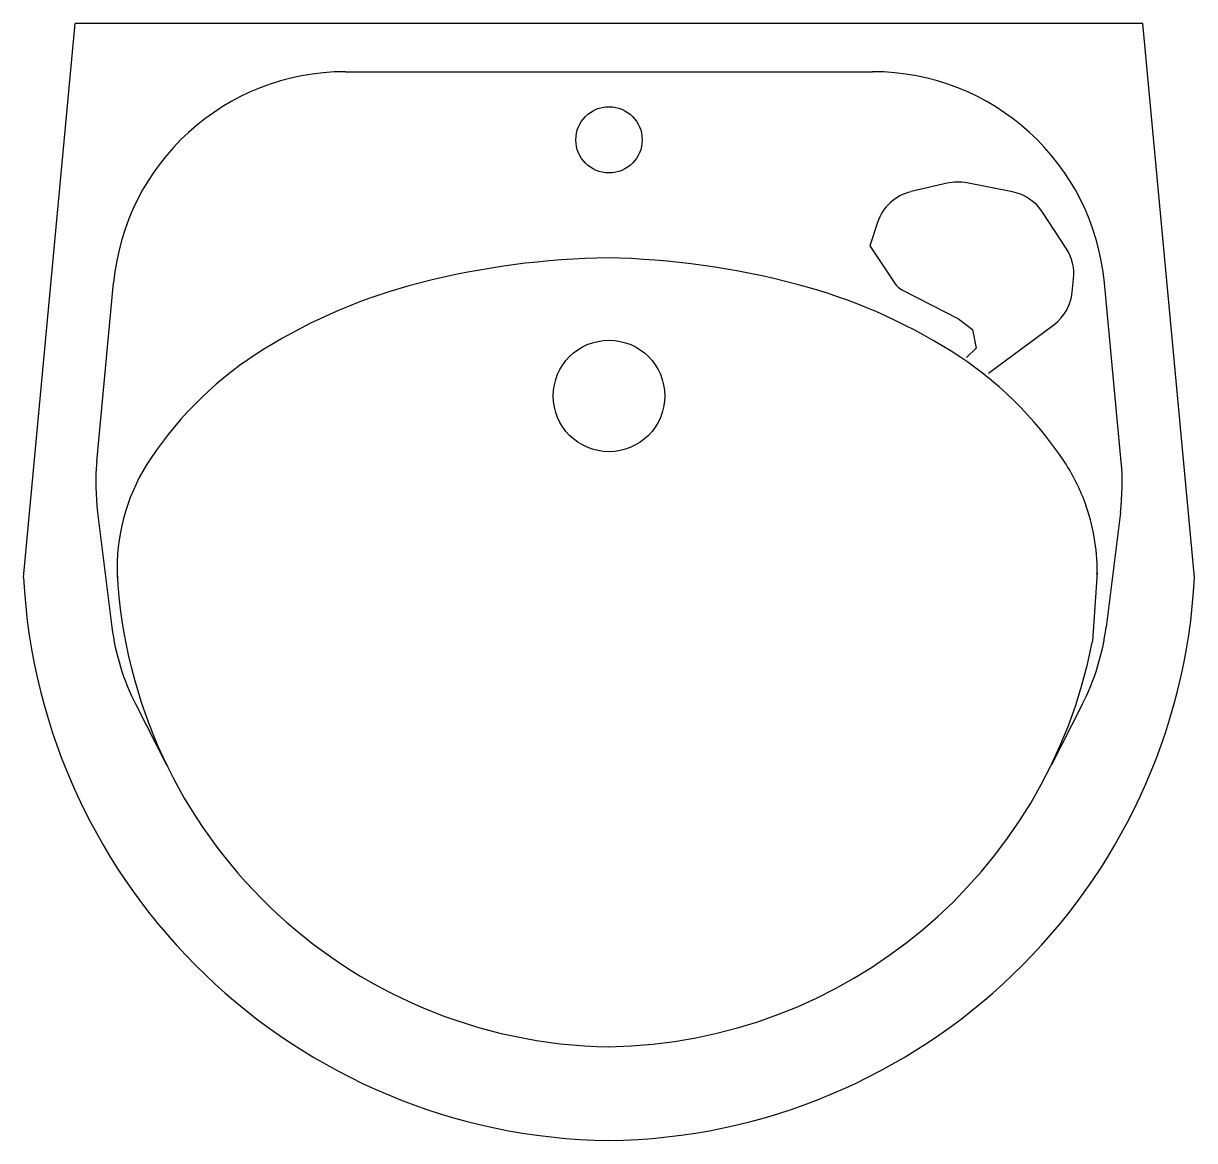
# Model space of a CAD drawing. Extents: x -25.1 to 25.1, y -48 to 0.
import ezdxf

# ---------------------------------------------------------------- set-up
doc = ezdxf.new("R2010")
doc.units = 0
doc.header["$LTSCALE"] = 5
doc.header["$MEASUREMENT"] = 0
doc.layers.get('0').update_dxf_attribs({"linetype": 'CONTINUOUS'})

msp = doc.modelspace()

# ---------------------------------------------------------------- linework, layer by layer
at = {"color": 0, "linetype": 'ByBlock'}
for p, q in [((22.921, 0), (-22.921, 0)), ((25.143, -23.792), (22.921, 0)), ((-25.143, -23.792), (-22.921, 0)), ((-11.316, -2.073), (11.316, -2.073)), ((14.522, -6.864), (12.973, -7.226)), ((17.327, -7.237), (15.366, -6.849)), ((19.637, -9.676), (18.615, -8.107)), ((11.528, -8.553), (11.201, -9.553)), ((11.201, -9.553), (12.252, -11.135)), ((19.891, -11.549), (19.951, -10.976)), ((-21.991, -18.833), (-21.273, -11.143)), ((12.628, -11.472), (15.011, -12.694)), ((21.991, -18.833), (21.273, -11.143)), ((15.011, -12.694), (15.608, -13.141)), ((16.29, -15.026), (19.093, -12.947)), ((15.608, -13.141), (15.765, -13.952)), ((15.765, -13.952), (15.357, -14.343)), ((-21.958, -21.001), (-21.343, -25.928)), ((21.958, -21.001), (21.343, -25.928)), ((20.962, -23.577), (20.758, -26.533)), ((-20.322, -29.246), (-18.993, -31.841)), ((20.322, -29.246), (18.993, -31.841))]:
    msp.add_line(p, q, dxfattribs=at)
for centre, radius in [((0, -5), 1.424), ((0, -16), 2.394)]:
    msp.add_circle(centre, radius, dxfattribs=at)
for centre, radius, start, end in [((-11.316, -12.073), 10, 90, 174.6641), ((11.316, -12.073), 10, 5.3359, 90), ((14.978, -8.811), 2, 78.8139, 103.1753), ((13.429, -9.174), 2, 103.1753, 161.924), ((16.939, -9.199), 2, 33.0918, 78.8139), ((17.962, -10.768), 2, 354.0266, 33.0918), ((0.491, -44.894), 34.831, 90.8077, 104.369), ((-0.802, -44.889), 34.831, 75.234, 88.7953), ((-2.221, -34.307), 23.902, 104.369, 121.7356), ((1.983, -34.321), 23.902, 57.8674, 75.234), ((13.085, -10.582), 1, 213.5779, 242.8486), ((17.902, -11.341), 2, 306.5678, 354.0266), ((-6.354, -27.625), 16.046, 121.7356, 146.1883), ((6.162, -27.668), 16.046, 33.4147, 57.8674), ((-12.035, -19.763), 10, 174.6641, 187.1114), ((-12.615, -23.431), 8.51, 146.1883, 180), ((12.452, -23.518), 8.51, 20.1266, 33.4147), ((12.035, -19.763), 10, 352.8886, 5.3359), ((12.452, -23.518), 8.51, 359.603, 20.1266), ((-12.615, -23.431), 8.51, 180, 182.428), ((0.36, -22.445), 21.513, 183.022, 269.0423), ((12.452, -23.518), 8.51, 357.175, 359.603), ((0.36, -22.445), 25.538, 183.022, 269.1933), ((-0.36, -22.445), 25.538, 270.8067, 356.978), ((-11.42, -24.69), 10, 187.1114, 207.1057), ((11.42, -24.69), 10, 332.8943, 352.8886), ((-0.36, -22.445), 21.513, 270.9577, 348.8789), ((20.259, -26.498), 0.5, 348.8789, 356.0473)]:
    msp.add_arc(centre, radius, start, end, dxfattribs=at)

doc.saveas('drawing.dxf')
